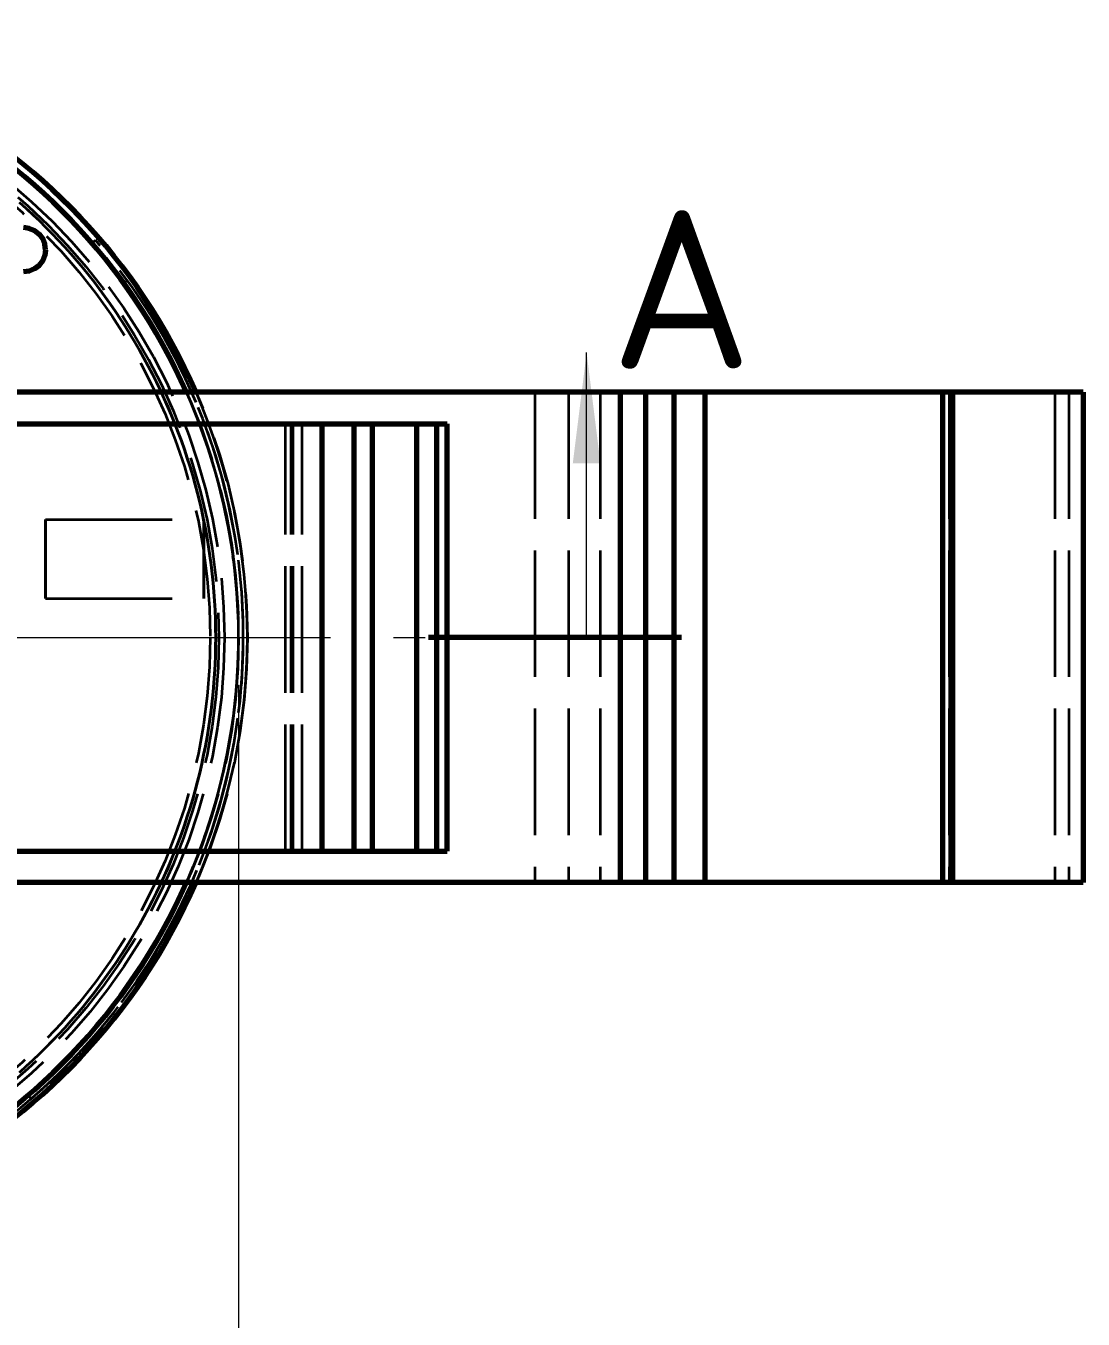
# Model space of a CAD drawing. Header units: millimetres. Extents: x 0 to 2208, y 0 to 420.
# Drawn here: x 101.79 to 135.21, y 38.11 to 78.98 of the extents above; entities that cross this region are included whole.
import ezdxf
from ezdxf.enums import TextEntityAlignment as Align

# ---------------------------------------------------------------- set-up
doc = ezdxf.new("R2010")
doc.units = ezdxf.units.MM
doc.linetypes.add('IRAM-E-TRAZOS', pattern=[5, 4, -1])
doc.linetypes.add('IRAM-F-TRAZO-PUNTO', pattern=[20, 15, -2, 1, -2])
for name, color, linetype, lineweight in [('01-VISIBLE', 7, 'CONTINUOUS', 70), ('02-OCULTA', 4, 'IRAM-E-TRAZOS', 35), ('03-EJE', 1, 'IRAM-F-TRAZO-PUNTO', 18), ('04-COTA', 3, 'CONTINUOUS', 18), ('06-TEXTO', 7, 'CONTINUOUS', 25), ('07-RECUADRO', 7, 'CONTINUOUS', 70), ('08-FINA', 5, 'CONTINUOUS', 18)]:
    doc.layers.add(name, color=color, linetype=linetype, lineweight=lineweight)
doc.styles.add('ISO3098', font='isocpeur.ttf')
doc.dimstyles.new('FLAMA-IRAM', dxfattribs={"dimtxt": 3.5, "dimasz": 3.5, "dimexe": 2, "dimexo": 1.5, "dimgap": 1, "dimtad": 1, "dimdec": 1, "dimtxsty": 'ISO3098', "dimblk": 'IRAM_FLECHA', "dimblk1": 'IRAM_FLECHA', "dimblk2": 'IRAM_FLECHA', "dimcen": 2.5, "dimclrd": 256, "dimclre": 256, "dimclrt": 256, "dimazin": 3, "dimtfac": 1, "dimtmove": 0, "dimatfit": 3, "dimlwd": 18, "dimlwe": 18})

# ---------------------------------------------------------------- blocks, each defined once
blk = doc.blocks.new('IRAM_FLECHA')
blk.add_solid([(0, 0), (-1, 0.125), (-1, -0.125)])

msp = doc.modelspace()

# ---------------------------------------------------------------- hatches: boundary and pattern name
at = {"layer": '08-FINA'}
h = msp.add_hatch(color=7, dxfattribs=at)
h.dxf.hatch_style = 1
h.paths.add_polyline_path([(119.515, 68.65), (119.078, 65.15), (119.953, 65.15)])

# ---------------------------------------------------------------- linework, layer by layer
at = {"layer": '01-VISIBLE'}
for p, q in [((120.58, 67.4), (101, 67.4)), ((120.58, 67.4), (120.58, 51.9)), ((121.375, 67.4), (120.58, 67.4)), ((121.375, 67.4), (121.375, 51.9)), ((122.275, 67.4), (121.375, 67.4)), ((122.275, 67.4), (122.275, 51.9)), ((123.25, 67.4), (122.275, 67.4)), ((123.25, 67.4), (123.25, 51.9)), ((130.765, 67.4), (123.25, 67.4)), ((130.765, 67.4), (130.765, 51.9)), ((131.03, 67.4), (130.765, 67.4)), ((131.085, 67.4), (131.03, 67.4)), ((131.03, 67.4), (131.03, 51.9)), ((131.085, 67.4), (131.085, 51.9)), ((135.21, 67.4), (131.085, 67.4)), ((135.21, 67.4), (135.21, 51.9)), ((92.285, 66.4), (111.16, 66.4)), ((111.16, 66.4), (112.165, 66.4)), ((111.16, 52.9), (111.16, 66.4)), ((112.165, 66.4), (112.75, 66.4)), ((112.165, 52.9), (112.165, 66.4)), ((112.75, 66.4), (114.15, 66.4)), ((112.75, 52.9), (112.75, 66.4)), ((114.15, 66.4), (114.785, 66.4)), ((114.15, 52.9), (114.15, 66.4)), ((114.785, 66.4), (115.105, 66.4)), ((114.785, 52.9), (114.785, 66.4)), ((115.105, 52.9), (115.105, 66.4)), ((92.285, 52.9), (111.16, 52.9)), ((111.16, 52.9), (112.165, 52.9)), ((112.165, 52.9), (112.75, 52.9)), ((112.75, 52.9), (114.15, 52.9)), ((114.15, 52.9), (114.785, 52.9)), ((114.785, 52.9), (115.105, 52.9)), ((120.58, 51.9), (101, 51.9)), ((121.375, 51.9), (120.58, 51.9)), ((122.275, 51.9), (121.375, 51.9)), ((123.25, 51.9), (122.275, 51.9)), ((130.765, 51.9), (123.25, 51.9)), ((131.03, 51.9), (130.765, 51.9)), ((131.085, 51.9), (131.03, 51.9)), ((135.21, 51.9), (131.085, 51.9))]:
    msp.add_line(p, q, dxfattribs=at)
for points in [[(102.415, 71.9), (102.391, 72.081), (102.321, 72.25), (102.21, 72.395), (102.065, 72.506), (101.896, 72.576), (101.715, 72.6)], [(102.415, 71.9), (102.391, 71.719), (102.321, 71.55), (102.21, 71.405), (102.065, 71.294), (101.896, 71.224), (101.715, 71.2)]]:
    msp.add_lwpolyline(points, dxfattribs=at)
for radius, start, end in [(19.325, 23.6429, -23.6429), (19.05, 24.0055, -24.0055)]:
    msp.add_arc((89.465, 59.65), radius, start, end, dxfattribs=at)
at = {"layer": '02-OCULTA'}
for p, q in [((103.879, 72.106), (103.992, 72.204)), ((103.879, 72.106), (103.992, 72.204)), ((104.877, 70.847), (104.998, 70.935)), ((104.877, 70.847), (104.998, 70.935)), ((101.16, 67.4), (117.88, 67.4)), ((117.88, 67.4), (118.94, 67.4)), ((117.88, 67.4), (117.88, 51.9)), ((118.94, 67.4), (119.945, 67.4)), ((118.94, 67.4), (118.94, 51.9)), ((119.945, 67.4), (119.945, 51.9)), ((119.945, 67.4), (120.58, 67.4)), ((120.58, 67.4), (120.58, 51.9)), ((120.58, 67.4), (121.345, 67.4)), ((121.345, 67.4), (121.345, 51.9)), ((121.345, 67.4), (134.31, 67.4)), ((130.98, 67.4), (130.98, 51.9)), ((131.03, 67.4), (130.98, 67.4)), ((130.98, 67.4), (131.03, 67.4)), ((134.31, 67.4), (134.31, 51.9)), ((134.31, 67.4), (134.76, 67.4)), ((134.76, 67.4), (134.76, 51.9)), ((134.76, 67.4), (135.21, 67.4)), ((109.995, 66.4), (97.665, 66.4)), ((110.18, 66.4), (109.995, 66.4)), ((109.995, 52.9), (109.995, 66.4)), ((110.235, 66.4), (110.18, 66.4)), ((110.18, 52.9), (110.18, 66.4)), ((110.525, 66.4), (110.235, 66.4)), ((110.235, 52.9), (110.235, 66.4)), ((114.81, 66.4), (110.525, 66.4)), ((110.525, 52.9), (110.525, 66.4)), ((115.105, 66.4), (114.81, 66.4)), ((114.81, 52.9), (114.81, 66.4)), ((102.415, 63.375), (107.415, 63.375)), ((102.415, 60.875), (107.415, 60.875)), ((109.995, 52.9), (97.665, 52.9)), ((110.18, 52.9), (109.995, 52.9)), ((110.235, 52.9), (110.18, 52.9)), ((110.525, 52.9), (110.235, 52.9)), ((114.81, 52.9), (110.525, 52.9)), ((115.105, 52.9), (114.81, 52.9)), ((101.16, 51.9), (117.88, 51.9)), ((117.88, 51.9), (118.94, 51.9)), ((118.94, 51.9), (119.945, 51.9)), ((119.945, 51.9), (120.58, 51.9)), ((120.58, 51.9), (121.345, 51.9)), ((121.345, 51.9), (134.31, 51.9)), ((130.98, 51.9), (131.03, 51.9)), ((131.03, 51.9), (130.98, 51.9)), ((134.31, 51.9), (134.76, 51.9)), ((134.76, 51.9), (135.21, 51.9)), ((101.863, 45.187), (101.961, 45.073)), ((101.863, 45.187), (101.961, 45.073))]:
    msp.add_line(p, q, dxfattribs=at)
for points in [[(107.79, 59.65), (107.788, 59.938), (107.781, 60.226), (107.77, 60.513), (107.755, 60.801), (107.734, 61.088), (107.709, 61.375), (107.68, 61.661), (107.646, 61.947), (107.608, 62.232), (107.565, 62.517), (107.517, 62.801), (107.466, 63.084), (107.409, 63.366), (107.349, 63.647), (107.284, 63.928), (107.214, 64.207), (107.14, 64.485), (107.062, 64.762), (106.98, 65.038), (106.893, 65.313), (106.802, 65.586), (106.706, 65.857), (106.607, 66.127), (106.503, 66.396), (106.395, 66.662), (106.282, 66.928), (106.166, 67.191), (106.046, 67.452), (105.921, 67.712), (105.792, 67.969), (105.66, 68.225), (105.523, 68.478), (105.382, 68.729), (105.238, 68.978), (105.089, 69.225), (104.937, 69.469), (104.781, 69.711), (104.621, 69.95), (104.458, 70.187), (104.29, 70.421), (104.119, 70.653), (103.945, 70.882), (103.766, 71.108), (103.585, 71.331), (103.4, 71.551), (103.211, 71.769), (103.019, 71.983), (102.824, 72.195), (102.625, 72.403), (102.423, 72.608), (102.218, 72.81), (102.01, 73.009), (101.798, 73.204), (101.584, 73.396)], [(101.584, 73.396), (101.798, 73.204), (102.009, 73.008), (102.218, 72.81), (102.423, 72.608), (102.625, 72.403), (102.823, 72.194), (103.019, 71.983), (103.211, 71.769), (103.399, 71.551), (103.585, 71.331), (103.766, 71.108), (103.945, 70.882), (104.119, 70.653), (104.29, 70.421), (104.458, 70.187), (104.621, 69.95), (104.781, 69.711), (104.937, 69.469), (105.09, 69.225), (105.238, 68.978), (105.383, 68.729), (105.523, 68.478), (105.66, 68.225), (105.793, 67.969), (105.921, 67.712), (106.046, 67.452), (106.166, 67.191), (106.283, 66.928), (106.395, 66.663), (106.503, 66.396), (106.607, 66.127), (106.707, 65.857), (106.802, 65.586), (106.893, 65.313), (106.98, 65.038), (107.062, 64.763), (107.141, 64.485), (107.214, 64.207), (107.284, 63.928), (107.349, 63.647), (107.409, 63.366), (107.465, 63.084), (107.517, 62.801), (107.564, 62.517), (107.607, 62.232), (107.645, 61.947), (107.679, 61.661), (107.709, 61.375), (107.734, 61.088), (107.754, 60.801), (107.77, 60.513), (107.781, 60.226), (107.788, 59.938), (107.79, 59.65)], [(102.415, 60.875), (102.415, 61.125), (102.415, 61.375), (102.415, 61.625), (102.415, 61.875), (102.415, 62.125), (102.415, 62.375), (102.415, 62.625), (102.415, 62.875), (102.415, 63.125), (102.415, 63.375)], [(102.415, 63.375), (102.415, 63.167), (102.415, 62.958), (102.415, 62.75), (102.415, 62.542), (102.415, 62.333), (102.415, 62.125)], [(107.415, 60.875), (107.415, 61.125), (107.415, 61.375), (107.415, 61.625), (107.415, 61.875), (107.415, 62.125), (107.415, 62.375), (107.415, 62.625), (107.415, 62.875), (107.415, 63.125), (107.415, 63.375)], [(107.415, 63.375), (107.415, 63.167), (107.415, 62.958), (107.415, 62.75), (107.415, 62.542), (107.415, 62.333), (107.415, 62.125)], [(102.415, 62.125), (102.415, 61.917), (102.415, 61.708), (102.415, 61.5), (102.415, 61.292), (102.415, 61.083), (102.415, 60.875)], [(107.415, 62.125), (107.415, 61.917), (107.415, 61.708), (107.415, 61.5), (107.415, 61.292), (107.415, 61.083), (107.415, 60.875)], [(101.584, 45.904), (101.798, 46.096), (102.01, 46.291), (102.218, 46.49), (102.423, 46.692), (102.625, 46.897), (102.824, 47.105), (103.019, 47.317), (103.211, 47.531), (103.4, 47.749), (103.585, 47.969), (103.766, 48.192), (103.945, 48.418), (104.119, 48.647), (104.29, 48.879), (104.458, 49.113), (104.621, 49.35), (104.781, 49.589), (104.937, 49.831), (105.089, 50.075), (105.238, 50.322), (105.382, 50.571), (105.523, 50.822), (105.66, 51.075), (105.792, 51.331), (105.921, 51.588), (106.046, 51.848), (106.166, 52.109), (106.282, 52.373), (106.395, 52.638), (106.503, 52.904), (106.607, 53.173), (106.706, 53.443), (106.802, 53.714), (106.893, 53.987), (106.98, 54.262), (107.062, 54.538), (107.14, 54.815), (107.214, 55.093), (107.284, 55.372), (107.349, 55.653), (107.409, 55.934), (107.466, 56.216), (107.518, 56.499), (107.565, 56.783), (107.608, 57.068), (107.646, 57.353), (107.68, 57.639), (107.709, 57.925), (107.734, 58.212), (107.755, 58.499), (107.77, 58.787), (107.781, 59.074), (107.788, 59.362), (107.79, 59.65)], [(107.79, 59.65), (107.788, 59.362), (107.781, 59.074), (107.77, 58.787), (107.754, 58.499), (107.734, 58.212), (107.709, 57.925), (107.679, 57.639), (107.645, 57.353), (107.607, 57.068), (107.564, 56.783), (107.517, 56.499), (107.465, 56.216), (107.409, 55.934), (107.349, 55.653), (107.284, 55.372), (107.214, 55.093), (107.141, 54.815), (107.062, 54.537), (106.98, 54.262), (106.893, 53.987), (106.802, 53.714), (106.707, 53.443), (106.607, 53.173), (106.503, 52.904), (106.395, 52.637), (106.283, 52.372), (106.166, 52.109), (106.046, 51.848), (105.921, 51.588), (105.793, 51.331), (105.66, 51.075), (105.523, 50.822), (105.383, 50.571), (105.238, 50.322), (105.09, 50.075), (104.937, 49.831), (104.781, 49.589), (104.621, 49.35), (104.458, 49.113), (104.29, 48.879), (104.12, 48.647), (103.945, 48.418), (103.767, 48.192), (103.586, 47.968), (103.401, 47.748), (103.212, 47.53), (103.02, 47.316), (102.824, 47.105), (102.626, 46.897), (102.424, 46.692), (102.218, 46.49), (102.01, 46.291), (101.798, 46.096), (101.584, 45.904)]]:
    msp.add_lwpolyline(points, dxfattribs=at)
for radius in [19.325, 19.05, 19.05, 19.05, 19.05, 19.05, 18.6, 18.6, 18.6, 18.6, 18.6, 18.6, 18.6, 18.6, 18.425, 18.425, 18.15, 18.15, 18.15, 18.15]:
    msp.add_circle((89.465, 59.65), radius, dxfattribs=at)
for radius, start, end in [(19.05, -49.3967, 40.8329), (19.05, -49.3967, 40.8329), (19.2, -49.3967, 40.8329), (19.2, -49.3967, 40.8329), (19.2, 144, 36), (19.2, 144, 36), (19.05, 144, 36), (19.05, 144, 36), (19.05, 0, 24.0055), (19.325, 0, 23.6429), (19.05, -24.0055, 0), (19.325, -23.6429, 0)]:
    msp.add_arc((89.465, 59.65), radius, start, end, dxfattribs=at)
at = {"layer": '03-EJE'}
for p, q in [((56.415, 59.65), (122.515, 59.65)), ((68.915, 59.65), (110.015, 59.65))]:
    msp.add_line(p, q, dxfattribs=at)
at = {"layer": '07-RECUADRO'}
msp.add_line((122.515, 59.65), (114.515, 59.65), dxfattribs=at)
at = {"layer": '08-FINA'}
msp.add_line((119.515, 59.65), (119.515, 68.65), dxfattribs=at)

# ---------------------------------------------------------------- texts
at = {"layer": '06-TEXTO', "style": 'ISO3098'}
msp.add_text('A', height=5, dxfattribs=at).set_placement((122.515, 70.65), align=Align.MIDDLE_CENTER)

# ---------------------------------------------------------------- dimensions: what is measured, and where the dimension line sits
at = {"layer": '04-COTA'}
msp.add_linear_dim(base=(70.415, 30.327), p1=(70.415, 59.65), p2=(108.515, 59.65), dimstyle='FLAMA-IRAM', override={"dimlfac": 2, "dimpost": '%%c<>'}, dxfattribs=at).render()

doc.saveas('drawing.dxf')
